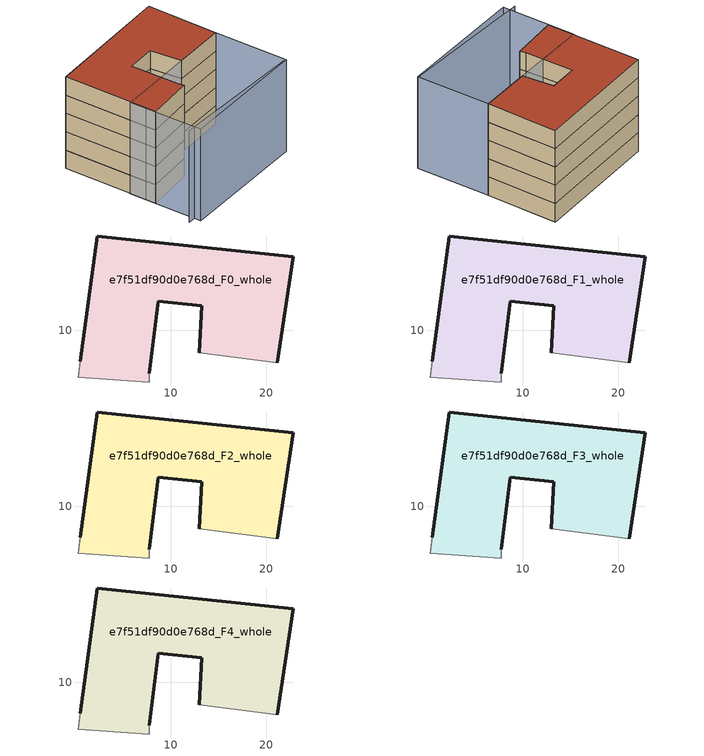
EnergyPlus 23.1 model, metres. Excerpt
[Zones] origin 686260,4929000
e7f51df90d0e768d_F0_whole
 floor ground (EU_floor_Construction): 22.85,17.71 21.17,6.59 13,7.64 13.25,12.56 8.7,13.02 7.78,5.5 7.78,4.57 0.31,5.09 0.54,6.73 2.33,19.87 z0
 wall outside (EU_wall_Construction): 21.17,6.59 22.85,17.71 2.33,19.87 0.54,6.73 / 7.78,5.5 8.7,13.02 13.25,12.56 13,7.64 z0:3
 wall adiabatic (EU_wall_Construction): 13,7.64 21.17,6.59 / 0.54,6.73 0.31,5.09 7.78,4.57 7.78,5.5 z0:3
e7f51df90d0e768d_F1_whole
 floor to e7f51df90d0e768d_F0_whole (EU_floor_Construction): 22.85,17.71 21.17,6.59 13,7.64 13.25,12.56 8.7,13.02 7.78,5.5 7.78,4.57 0.31,5.09 0.54,6.73 2.33,19.87 z3
 wall outside (EU_wall_Construction): 21.17,6.59 22.85,17.71 2.33,19.87 0.54,6.73 / 7.78,5.5 8.7,13.02 13.25,12.56 13,7.64 z3:6
 wall adiabatic (EU_wall_Construction): 13,7.64 21.17,6.59 / 0.54,6.73 0.31,5.09 7.78,4.57 7.78,5.5 z3:6
e7f51df90d0e768d_F2_whole
 floor to e7f51df90d0e768d_F1_whole (EU_floor_Construction): 22.85,17.71 21.17,6.59 13,7.64 13.25,12.56 8.7,13.02 7.78,5.5 7.78,4.57 0.31,5.09 0.54,6.73 2.33,19.87 z6
 wall outside (EU_wall_Construction): 21.17,6.59 22.85,17.71 2.33,19.87 0.54,6.73 / 7.78,5.5 8.7,13.02 13.25,12.56 13,7.64 z6:9
 wall adiabatic (EU_wall_Construction): 13,7.64 21.17,6.59 / 0.54,6.73 0.31,5.09 7.78,4.57 7.78,5.5 z6:9
e7f51df90d0e768d_F3_whole
 floor to e7f51df90d0e768d_F2_whole (EU_floor_Construction): 22.85,17.71 21.17,6.59 13,7.64 13.25,12.56 8.7,13.02 7.78,5.5 7.78,4.57 0.31,5.09 0.54,6.73 2.33,19.87 z9
 wall outside (EU_wall_Construction): 21.17,6.59 22.85,17.71 2.33,19.87 0.54,6.73 / 7.78,5.5 8.7,13.02 13.25,12.56 13,7.64 z9:12
 wall adiabatic (EU_wall_Construction): 13,7.64 21.17,6.59 / 0.54,6.73 0.31,5.09 7.78,4.57 7.78,5.5 z9:12
e7f51df90d0e768d_F4_whole
 floor to e7f51df90d0e768d_F3_whole (EU_floor_Construction): 22.85,17.71 21.17,6.59 13,7.64 13.25,12.56 8.7,13.02 7.78,5.5 7.78,4.57 0.31,5.09 0.54,6.73 2.33,19.87 z12
 wall outside (EU_wall_Construction): 21.17,6.59 22.85,17.71 2.33,19.87 0.54,6.73 / 7.78,5.5 8.7,13.02 13.25,12.56 13,7.64 z12:15
 wall adiabatic (EU_wall_Construction): 13,7.64 21.17,6.59 / 0.54,6.73 0.31,5.09 7.78,4.57 7.78,5.5 z12:15
 roof outside (EU_roof_Construction): 21.17,6.59 22.85,17.71 2.33,19.87 0.54,6.73 0.31,5.09 7.78,4.57 7.78,5.5 8.7,13.02 13.25,12.56 13,7.64 z15
shading: -1.7,-1.06 19.35,-4.76 / 0.73,9.22 21.17,6.59 / 21.17,6.59 19.69,-4.93 / 19.69,-4.93 -0.75,-2.31 / -0.75,-2.31 0.73,9.22 z0:15
[Building]
EU S2 Campaign: North Axis=0; Terrain=City; Solar Distribution=FullExterior
[Site:Location]
Bologna: Latitude=44.5; Longitude=11.25; Time Zone=1; Elevation=37
[SizingPeriod:WeatherFileDays]
AnnualSizingPeriod: Begin Month=1; Begin Day of Month=1; End Month=12; End Day of Month=31; Day of Week for Start Day=Monday; Use Weather File Daylight Saving Period=No; Use Weather File Rain and Snow Indicators=No
[MATERIAL]
EU_InternalMass_Material: Roughness=MediumRough; Thickness=0.1; Conductivity=1; Density=1800; Specific Heat=900; Thermal Absorptance=0.9; Solar Absorptance=0.7; Visible Absorptance=0.7
[MATERIAL:NOMASS] Roughness=MediumRough; Thermal Absorptance=0.9; Solar Absorptance=0.7; Visible Absorptance=0.7
Name | Thermal Resistance
EU_wall_NoMass | 0.905828
EU_roof_NoMass | 0.37593
EU_floor_NoMass | 0.67114
[CONSTRUCTION]
EU_wall_Construction: EU_wall_NoMass
EU_roof_Construction: EU_roof_NoMass
EU_floor_Construction: EU_floor_NoMass
EU_InternalMass_Construction: EU_InternalMass_Material
[ZONE] Type=1; Multiplier=1; Ceiling Height=autocalculate; Floor Area=autocalculate; Part of Total Floor Area=Yes
Name | Volume
e7f51df90d0e768d_F0_whole | 695.719
e7f51df90d0e768d_F1_whole; e7f51df90d0e768d_F2_whole; e7f51df90d0e768d_F3_whole; e7f51df90d0e768d_F4_whole | 695.722
[INTERNALMASS] Construction=EU_InternalMass_Construction; Surface Area=231.907
Name | Zone or ZoneList
e7f51df90d0e768d_F0_whole_EU_InternalMass | e7f51df90d0e768d_F0_whole
e7f51df90d0e768d_F1_whole_EU_InternalMass | e7f51df90d0e768d_F1_whole
e7f51df90d0e768d_F2_whole_EU_InternalMass | e7f51df90d0e768d_F2_whole
e7f51df90d0e768d_F3_whole_EU_InternalMass | e7f51df90d0e768d_F3_whole
e7f51df90d0e768d_F4_whole_EU_InternalMass | e7f51df90d0e768d_F4_whole
[OTHEREQUIPMENT] Fuel Type=Electricity; Design Level Calculation Method=Watts/Area; Power per Zone Floor Area=1; Fraction Latent=0; Fraction Radiant=0; Fraction Lost=0; Carbon Dioxide Generation Rate=0; EndUse Subcategory=EU_Step8_InternalGains
Name | Zone or ZoneList or Space or SpaceList | Schedule
EU_Step8_InternalGain_e7f51df90d0e768d_F0_whole_f000 | e7f51df90d0e768d_F0_whole | EU_Step8_GainSchedule_e7f51df90d0e768d_F0_whole_f000
EU_Step8_InternalGain_e7f51df90d0e768d_F1_whole_f000 | e7f51df90d0e768d_F1_whole | EU_Step8_GainSchedule_e7f51df90d0e768d_F1_whole_f000
EU_Step8_InternalGain_e7f51df90d0e768d_F2_whole_f000 | e7f51df90d0e768d_F2_whole | EU_Step8_GainSchedule_e7f51df90d0e768d_F2_whole_f000
EU_Step8_InternalGain_e7f51df90d0e768d_F3_whole_f000 | e7f51df90d0e768d_F3_whole | EU_Step8_GainSchedule_e7f51df90d0e768d_F3_whole_f000
EU_Step8_InternalGain_e7f51df90d0e768d_F4_whole_f000 | e7f51df90d0e768d_F4_whole | EU_Step8_GainSchedule_e7f51df90d0e768d_F4_whole_f000
[ZONEVENTILATION:DESIGNFLOWRATE] Schedule=EU_AlwaysOn; Design Flow Rate Calculation Method=AirChanges/Hour; Air Changes per Hour=0.73129; Ventilation Type=Natural; Fan Pressure Rise=0; Fan Total Efficiency=1; Constant Term Coefficient=1; Temperature Term Coefficient=0; Velocity Term Coefficient=0; Velocity Squared Term Coefficient=0; Minimum Indoor Temperature=-100; Maximum Indoor Temperature=100; Delta Temperature=-100; Minimum Outdoor Temperature=-100; Maximum Outdoor Temperature=100; Maximum Wind Speed=40
Name | Zone or ZoneList or Space or SpaceList
EU_ConstantAir_e7f51df90d0e768d_F0_whole | e7f51df90d0e768d_F0_whole
EU_ConstantAir_e7f51df90d0e768d_F1_whole | e7f51df90d0e768d_F1_whole
EU_ConstantAir_e7f51df90d0e768d_F2_whole | e7f51df90d0e768d_F2_whole
EU_ConstantAir_e7f51df90d0e768d_F3_whole | e7f51df90d0e768d_F3_whole
EU_ConstantAir_e7f51df90d0e768d_F4_whole | e7f51df90d0e768d_F4_whole
[HVACTEMPLATE:THERMOSTAT] Constant Heating Setpoint=20; Constant Cooling Setpoint=50
EU_HeatOnly_e7f51df90d0e768d_F0_whole; EU_HeatOnly_e7f51df90d0e768d_F1_whole; EU_HeatOnly_e7f51df90d0e768d_F2_whole; EU_HeatOnly_e7f51df90d0e768d_F3_whole; EU_HeatOnly_e7f51df90d0e768d_F4_whole
[HVACTEMPLATE:ZONE:IDEALLOADSAIRSYSTEM] System Availability Schedule=EU_AlwaysOn; Maximum Heating Supply Air Temperature=50; Minimum Cooling Supply Air Temperature=13; Maximum Heating Supply Air Humidity Ratio=0.0156; Minimum Cooling Supply Air Humidity Ratio=0.0077; Heating Limit=NoLimit; Cooling Limit=NoLimit; Heating Availability Schedule=EU_AlwaysOn; Cooling Availability Schedule=EU_CoolingOff; Dehumidification Control Type=ConstantSensibleHeatRatio; Cooling Sensible Heat Ratio=0.7; Dehumidification Setpoint=60; Humidification Control Type=None; Humidification Setpoint=30; Outdoor Air Method=None; Outdoor Air Flow Rate per Person=0.00944; Outdoor Air Flow Rate per Zone Floor Area=0; Outdoor Air Flow Rate per Zone=0; Demand Controlled Ventilation Type=None; Outdoor Air Economizer Type=NoEconomizer; Heat Recovery Type=None; Sensible Heat Recovery Effectiveness=0.7; Latent Heat Recovery Effectiveness=0.65
Name | Template Thermostat
e7f51df90d0e768d_F0_whole | EU_HeatOnly_e7f51df90d0e768d_F0_whole
e7f51df90d0e768d_F1_whole | EU_HeatOnly_e7f51df90d0e768d_F1_whole
e7f51df90d0e768d_F2_whole | EU_HeatOnly_e7f51df90d0e768d_F2_whole
e7f51df90d0e768d_F3_whole | EU_HeatOnly_e7f51df90d0e768d_F3_whole
e7f51df90d0e768d_F4_whole | EU_HeatOnly_e7f51df90d0e768d_F4_whole
[SIZING:ZONE] Zone Cooling Design Supply Air Temperature Input Method=SupplyAirTemperature; Zone Cooling Design Supply Air Temperature=13; Zone Heating Design Supply Air Temperature Input Method=SupplyAirTemperature; Zone Heating Design Supply Air Temperature=50; Zone Cooling Design Supply Air Humidity Ratio=0.008; Zone Heating Design Supply Air Humidity Ratio=0.008; Cooling Design Air Flow Method=DesignDay; Cooling Design Air Flow Rate=0; Cooling Minimum Air Flow per Zone Floor Area=0.000762; Cooling Minimum Air Flow=0; Cooling Minimum Air Flow Fraction=0.2; Heating Design Air Flow Method=DesignDay; Heating Design Air Flow Rate=0; Heating Maximum Air Flow per Zone Floor Area=0.002032; Heating Maximum Air Flow=0.141576; Heating Maximum Air Flow Fraction=0.3; Account for Dedicated Outdoor Air System=No; Dedicated Outdoor Air System Control Strategy=NeutralSupplyAir; Dedicated Outdoor Air Low Setpoint Temperature for Design=autosize; Dedicated Outdoor Air High Setpoint Temperature for Design=autosize; Zone Load Sizing Method=Sensible Load Only No Latent Load; Zone Latent Cooling Design Supply Air Humidity Ratio Input Method=HumidityRatioDifference; Zone Cooling Design Supply Air Humidity Ratio Difference=0.005; Zone Latent Heating Design Supply Air Humidity Ratio Input Method=HumidityRatioDifference; Zone Humidification Design Supply Air Humidity Ratio Difference=0.005
e7f51df90d0e768d_F0_whole; e7f51df90d0e768d_F1_whole; e7f51df90d0e768d_F2_whole; e7f51df90d0e768d_F3_whole; e7f51df90d0e768d_F4_whole
[SCHEDULE:CONSTANT]
Name | Hourly Value
EU_AlwaysOn | 1
EU_CoolingOff | 0
[SCHEDULE:FILE] Column Number=1; Rows to Skip at Top=0; Number of Hours of Data=8760; Column Separator=Comma; Interpolate to Timestep=No; Minutes per Item=60; Adjust Schedule for Daylight Savings=Yes
Name | File
EU_Step8_GainSchedule_e7f51df90d0e768d_F0_whole_f000 | ../../schedules/e7f51df90d0e768d/e7f51df90d0e768d_F0_whole_f000_gain.csv
EU_Step8_GainSchedule_e7f51df90d0e768d_F1_whole_f000 | ../../schedules/e7f51df90d0e768d/e7f51df90d0e768d_F1_whole_f000_gain.csv
EU_Step8_GainSchedule_e7f51df90d0e768d_F2_whole_f000 | ../../schedules/e7f51df90d0e768d/e7f51df90d0e768d_F2_whole_f000_gain.csv
EU_Step8_GainSchedule_e7f51df90d0e768d_F3_whole_f000 | ../../schedules/e7f51df90d0e768d/e7f51df90d0e768d_F3_whole_f000_gain.csv
EU_Step8_GainSchedule_e7f51df90d0e768d_F4_whole_f000 | ../../schedules/e7f51df90d0e768d/e7f51df90d0e768d_F4_whole_f000_gain.csv
